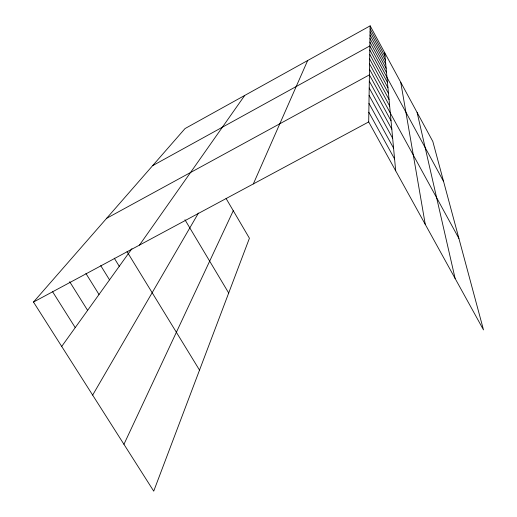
<?xml version="1.0" encoding="UTF-8"?>
<svg xmlns="http://www.w3.org/2000/svg" width="517" height="517" viewBox="0 0 517 517"><rect width="100%" height="100%" fill="white"/><g stroke="black" fill="none" stroke-linecap="round" stroke-linejoin="round"><path stroke-width="0.78" d="M370.153 25.85L432.826 141.477L483.505 329.898L368.699 121.928L370.153 25.85L185.041 128.559L33.495 302.057L153.723 491.15L249.42 238.24L226.084 198.483M253.336 183.923L307.647 60.534M123.938 444.303L233.27 210.729M92.659 395.104L198.463 213.043M139.467 245.11L244.722 95.445M61.71 346.429L131.938 248.658M152.638 165.653L369.849 45.929L443.567 181.422M106.644 218.31L369.409 74.855L458.909 238.44M33.495 302.057L368.699 121.928M52.631 291.788L75.23 327.61M69.672 281.72L87.619 310.362M85.912 273.448L99.012 294.496M100.725 265.622L109.533 279.859M114.257 258.157L119.265 266.3M127.059 251.676L199.523 370.114M184.957 219.77L228.695 293.01M368.847 112.247L394.587 158.965M369.106 95.374L392.661 138.265M368.983 103.439L393.579 148.159M369.319 81.156L391.033 120.804M369.216 87.974L391.815 129.179M369.791 50L387.459 82.455M369.72 54.337L387.957 87.793M369.655 58.957L388.487 93.487M369.577 63.895L389.055 99.568M369.5 69.181L389.663 106.075M370.107 28.758L385.016 56.25M370.062 31.821L385.372 60.037M370.017 35.059L385.74 64.024M369.965 38.478L386.134 68.244M369.907 42.09L386.554 72.703M417.116 112.486L455.115 278.469M400.746 82.293L425.265 224.391M384.687 52.656L395.692 170.823"/></g></svg>
